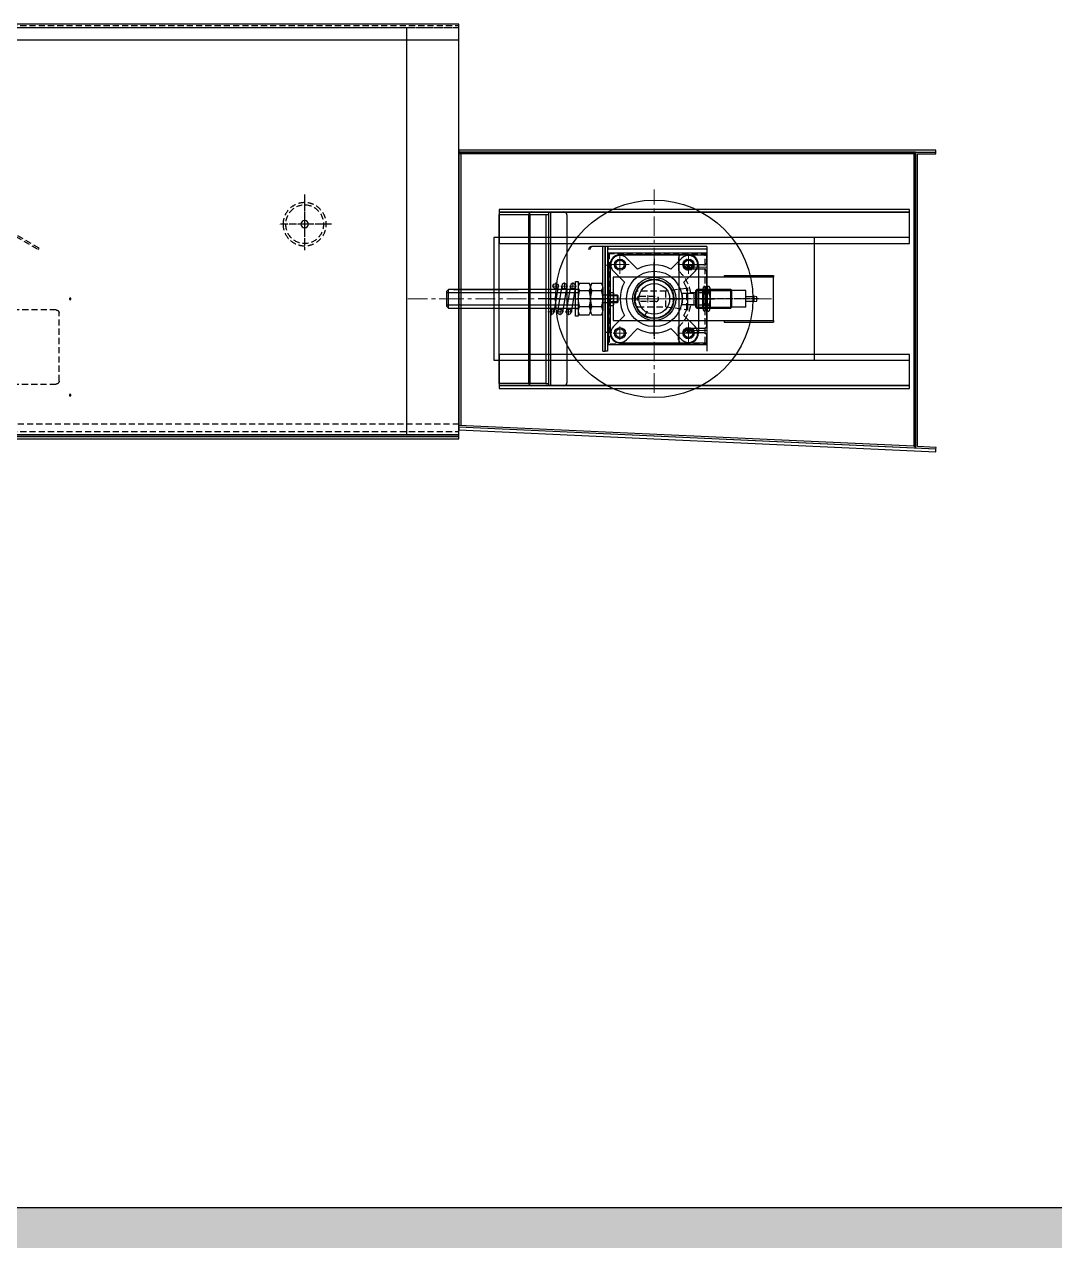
# Model space of a CAD drawing. Header units: millimetres. Extents: x 3220 to 226993, y 817 to 176024.
# Drawn here: x 99746 to 101416, y 73989 to 75960 of the extents above; entities that cross this region are included whole.
import ezdxf

# ---------------------------------------------------------------- set-up
doc = ezdxf.new("R2010")
doc.units = ezdxf.units.MM
for name, pattern in [('AXES', [50.8, 31.75, -6.35, 6.35, -6.35]), ('CNS_CENTER', [4, 1, -1, 1, -1]), ('CNS_DASHED', [2, 1, -1]), ('CNS_SOLID', [0, 0, 0]), ('DASH_CENTER', [14, 11, -1, 1, -1]), ('DOT_CENTER', [14, 12, -1, 0, -1]), ('HIDDEN', [9.525, 6.35, -3.175]), ('LONG_DASHED', [15, 10, -5])]:
    doc.linetypes.add(name, pattern=pattern)
for name, color, linetype in [('1', 7, 'Continuous'), ('CENTER', 7, 'Continuous'), ('HIDDEN', 2, 'HIDDEN'), ('VIS', 7, 'Continuous')]:
    doc.layers.add(name, color=color, linetype=linetype)
doc.layers.add('Axe', color=1, linetype='AXES', lineweight=9)
doc.layers.add('DESSIN', color=7, linetype='Continuous', lineweight=25)

# ---------------------------------------------------------------- blocks, each defined once
blk = doc.blocks.new('section 6-5')
h = blk.add_hatch()
h.set_pattern_fill('AR-CONC', color=256, scale=3)
h.paths.add_polyline_path([(0, -500), (-250, -500), (-250, -4000), (0, -4000)])
h.paths.add_polyline_path([(250, -500), (0, -500), (0, -4000), (3000, -4000), (3000, -3500), (2750, -3500), (250, -3500)])
h.paths.add_polyline_path([(6000, -3500), (3000, -3500), (3000, -4000), (6000, -4000)])
h.paths.add_polyline_path([(9000, -3500), (8750, -3500), (6000, -3500), (6000, -4000), (9000, -4000)])
h.paths.add_polyline_path([(12000, -3500), (9000, -3500), (9000, -4000), (12000, -4000)])
h.paths.add_polyline_path([(15000, -3500), (12000, -3500), (12000, -4000), (15000, -4000)])
h.paths.add_polyline_path([(15000, -500), (14750, -500), (14750, -3500), (15000, -3500), (15000, -4000)])
h.paths.add_polyline_path([(15250, -500), (15000, -500), (15000, -4000), (15250, -4000)])
blk.add_lwpolyline([(14750, -500), (14750, -3500), (250, -3500), (250, -500)])
blk = doc.blocks.new('Voderansicht__249', base_point=(-32480.5, -38666.9))
at = {"layer": '1', "color": 3, "linetype": 'LONG_DASHED'}
for p, q in [((-397126, -103096), (-397126, -103245)), ((-397124.5, -103096), (-397124.5, -103097.5)), ((-396967.5, -103097.5), (-397124.5, -103097.5)), ((-396970.5, -103160.5), (-396970.5, -103099)), ((-397180.5, -103155), (-397176.5, -103155)), ((-397000.4, -103153.5), (-397034, -103157.9)), ((-397000.4, -103187.5), (-397000.4, -103153.5)), ((-396998.4, -103153.5), (-397000.4, -103153.5)), ((-396998.4, -103187.5), (-396998.4, -103153.5)), ((-397084, -103162.9), (-397084, -103178.2)), ((-397034, -103157.9), (-397079.2, -103157.9)), ((-397076.5, -103166), (-397050.5, -103166)), ((-397050.5, -103175), (-397076.5, -103175)), ((-397034, -103183.2), (-397034, -103157.9)), ((-396970.5, -103160.5), (-396993.9, -103160.5)), ((-397180.5, -103186), (-397176.5, -103186)), ((-397079.2, -103183.2), (-397034, -103183.2)), ((-397034, -103183.2), (-397000.4, -103187.5)), ((-397000.4, -103187.5), (-396998.4, -103187.5)), ((-396970.5, -103180.5), (-396993.9, -103180.5)), ((-396970.5, -103242), (-396970.5, -103180.5)), ((-397124.5, -103243.5), (-396967.5, -103243.5)), ((-397124.5, -103245), (-397124.5, -103243.5)), ((-397304.5, -103270.5), (-397304.5, -103310.5)), ((-397136.5, -103255.5), (-397132.5, -103255.5))]:
    blk.add_line(p, q, dxfattribs=at)
at = {"layer": '1', "color": 3, "linetype": 'Continuous'}
for p, q in [((-397124.5, -103115), (-397124.5, -103226)), ((-396997.5, -103099), (-397108.5, -103099)), ((-397101.5, -103115), (-397100.1, -103115)), ((-397053, -103230.1), (-397053, -103110.9)), ((-396990.5, -103115), (-396989.1, -103115)), ((-396981.5, -103115), (-396981.5, -103226)), ((-397119.5, -103135.5), (-397119.5, -103205.5)), ((-396939.5, -103135.5), (-397119.5, -103135.5)), ((-397053, -103130), (-397053, -103170.5)), ((-396939.5, -103132.5), (-396859.5, -103132.5)), ((-396939.5, -103132.5), (-396939.5, -103135.5)), ((-396859.5, -103135.5), (-396939.5, -103135.5)), ((-396859.5, -103132.5), (-396859.5, -103135.5)), ((-396859.5, -103205.5), (-396859.5, -103135.5)), ((-397207.4, -103170.5), (-397240.6, -103170.5)), ((-397138.9, -103170.5), (-397178.1, -103170.5)), ((-397158.9, -103170.5), (-397134.1, -103170.5)), ((-397127.5, -103164.5), (-397135, -103164.5)), ((-397129.5, -103170.5), (-397121.5, -103170.5)), ((-397128.5, -103162.6), (-397128.5, -103178.4)), ((-397127.6, -103160), (-397119.4, -103160)), ((-397119.4, -103165.2), (-397127.6, -103165.2)), ((-397119.4, -103175.8), (-397127.6, -103175.8)), ((-397112.5, -103164.5), (-397127.5, -103164.5)), ((-397127.5, -103165.5), (-397127.5, -103164.5)), ((-397127.5, -103175.5), (-397127.5, -103165.5)), ((-397111.5, -103165.5), (-397127.5, -103165.5)), ((-397127.5, -103176.5), (-397127.5, -103175.5)), ((-397111.5, -103175.5), (-397127.5, -103175.5)), ((-397118.5, -103178.4), (-397118.5, -103162.6)), ((-397112.5, -103176.5), (-397112.5, -103164.5)), ((-397111.5, -103165.5), (-397112.5, -103164.5)), ((-397112.5, -103176.5), (-397111.5, -103175.5)), ((-397111.5, -103175.5), (-397111.5, -103165.5)), ((-397053, -103170.5), (-397053, -103211)), ((-397021, -103170.5), (-397028, -103170.5)), ((-397008, -103170.5), (-397021, -103170.5)), ((-396993.7, -103170.5), (-397008, -103170.5)), ((-397135, -103176.5), (-397127.5, -103176.5)), ((-397127.6, -103181.1), (-397119.4, -103181.1)), ((-397127.5, -103176.5), (-397112.5, -103176.5)), ((-397119.5, -103205.5), (-396939.5, -103205.5)), ((-396939.5, -103205.5), (-396939.5, -103208.5)), ((-396939.5, -103205.5), (-396859.5, -103205.5)), ((-396939.5, -103208.5), (-396859.5, -103208.5)), ((-396859.5, -103205.5), (-396859.5, -103208.5)), ((-397101.5, -103226), (-397100.1, -103226)), ((-396990.5, -103226), (-396989.1, -103226)), ((-397108.5, -103242), (-396997.5, -103242)), ((-396967.5, -103251.5), (-396967.5, -103255.5)), ((-397313, -103270), (-396793, -103270)), ((-397304.5, -103260.5), (-397304.5, -103307.5)), ((-397128.5, -103255.5), (-397132.5, -103255.5)), ((-397304.5, -103307.5), (-397304.5, -103315.5)), ((-397254.5, -103307.5), (-397304.5, -103307.5)), ((-397228.5, -103307.5), (-397254.5, -103307.5)), ((-397254.5, -103311.5), (-397254.5, -103307.5)), ((-397249.5, -103307.5), (-397254.5, -103307.5)), ((-397224.5, -103311.5), (-397254.5, -103311.5)), ((-397224.5, -103311.5), (-397251.5, -103311.5)), ((-397228.5, -103307.5), (-397224.5, -103307.5)), ((-397224.5, -103307.5), (-397224.5, -103311.5)), ((-397220.5, -103311.5), (-397224.5, -103311.5)), ((-397199.5, -103311.5), (-397220.5, -103311.5))]:
    blk.add_line(p, q, dxfattribs=at)
at = {"layer": '1', "color": 3, "linetype": 'DOT_CENTER'}
for p, q in [((-396999, -103119), (-396999, -103122.5)), ((-396987.8, -103119), (-396992.5, -103119)), ((-396992.5, -103123.7), (-396992.5, -103119)), ((-397224.1, -103170.5), (-397181.6, -103170.5)), ((-397181.6, -103170.5), (-397175.2, -103170.5)), ((-397181.6, -103170.5), (-397180.5, -103170.5)), ((-397120.5, -103170.5), (-397146.5, -103170.5)), ((-396883.4, -103170.5), (-396988.4, -103170.5)), ((-397121.7, -103225), (-397131.9, -103225)), ((-396997.2, -103222), (-396996, -103222)), ((-396996, -103222), (-396992.5, -103222)), ((-396987.8, -103222), (-396992.5, -103222))]:
    blk.add_line(p, q, dxfattribs=at)
at = {"layer": '1', "color": 2, "linetype": 'Continuous'}
for p, q in [((-397220.5, -103187.1), (-397220.5, -103169.6)), ((-397220.5, -103195.4), (-397220.5, -103187.1)), ((-396967.5, -103180.5), (-396967.5, -103242)), ((-396967.5, -103245), (-396967.5, -103230.5))]:
    blk.add_line(p, q, dxfattribs=at)
at = {"layer": '1', "color": 3, "linetype": 'Continuous'}
for centre, radius in [((-397108.5, -103115), 7), ((-397108.5, -103115), 7), ((-396997.6, -103115), 7), ((-396997.5, -103115), 7), ((-397053, -103170.5), 45), ((-397053, -103170.5), 35), ((-397053, -103170.5), 32), ((-397053, -103170.5), 25), ((-397108.5, -103226), 7), ((-397108.5, -103226), 7), ((-396997.6, -103226), 7), ((-396997.5, -103226), 7)]:
    blk.add_circle(centre, radius, dxfattribs=at)
at = {"layer": '1', "color": 3, "linetype": 'LONG_DASHED'}
for centre in [(-396997.5, -103115), (-396997.5, -103226)]:
    blk.add_circle(centre, 9, dxfattribs=at)
at = {"layer": '1', "color": 3, "linetype": 'Continuous'}
for centre, radius, start, end in [((-397108.5, -103115), 16, 90, 180), ((-396997.5, -103115), 16, 0, 90), ((-397135, -103163), 1.5, 180, 270), ((-397124.2, -103162.6), 4.3, 142.1156, 217.8844), ((-397112.6, -103170.5), 15.8, 160.5258, 199.4742), ((-397124.2, -103178.4), 4.3, 142.1156, 217.8844), ((-397122.8, -103162.6), 4.3, 322.1156, 37.8844), ((-397134.3, -103170.5), 15.8, 340.5258, 19.4742), ((-397122.8, -103178.4), 4.3, 322.1156, 37.8844), ((-397135, -103178), 1.5, 90, 180), ((-397108.5, -103226), 16, 180, 270), ((-396997.5, -103226), 16, 270, 0), ((-397251.5, -103306.5), 5, 180, 270), ((-397199.5, -103306.5), 5, 270, 0)]:
    blk.add_arc(centre, radius, start, end, dxfattribs=at)
at = {"layer": '1', "color": 3, "linetype": 'LONG_DASHED'}
for centre, radius, start, end in [((-397053, -103170.5), 60, 9.5941, 48.8271), ((-397079, -103162.9), 5, 91.8358, 180), ((-397076.5, -103170.5), 4.5, 90, 270), ((-397050.5, -103170.5), 4.5, 270, 90), ((-397079, -103178.2), 5, 180, 268.1642), ((-397053, -103170.5), 60, 311.1729, 350.4059)]:
    blk.add_arc(centre, radius, start, end, dxfattribs=at)
at = {"layer": 'Axe'}
for p, q in [((-397053, -103322.5), (-397053, -102993.5)), ((-397121.7, -103116), (-397131.9, -103116)), ((-397125.5, -103115), (-397091.5, -103115)), ((-397108.5, -103115), (-397117.9, -103115)), ((-397116.9, -103115), (-397101.5, -103115)), ((-397108.5, -103098), (-397108.5, -103132)), ((-397108.5, -103105.6), (-397108.5, -103115)), ((-397108.5, -103123.4), (-397108.5, -103106.6)), ((-397099, -103115), (-397108.5, -103115)), ((-397108.5, -103115), (-397108.5, -103124.5)), ((-397014.5, -103115), (-396980.5, -103115)), ((-396997.6, -103115), (-397007, -103115)), ((-396997.5, -103115), (-397007, -103115)), ((-397005.9, -103115), (-396990.5, -103115)), ((-396999, -103115.5), (-396999, -103119)), ((-396997.6, -103105.6), (-396997.6, -103115)), ((-396988.1, -103115), (-396997.6, -103115)), ((-396997.6, -103115), (-396997.6, -103124.5)), ((-396997.5, -103098), (-396997.5, -103132)), ((-396997.5, -103115), (-396997.5, -103105.6)), ((-396997.5, -103123.4), (-396997.5, -103106.6)), ((-396997.5, -103124.5), (-396997.5, -103115)), ((-396988.1, -103115), (-396997.5, -103115)), ((-396992.5, -103114.3), (-396992.5, -103119)), ((-397003.7, -103119), (-396999, -103119)), ((-396999, -103119), (-396962.2, -103119)), ((-396997.2, -103119), (-396992.5, -103119)), ((-397212.7, -103149.8), (-397218.5, -103149.8)), ((-397212.7, -103149.8), (-397212.7, -103144)), ((-397212.7, -103149.8), (-397207, -103149.8)), ((-397212.7, -103149.8), (-397212.7, -103155.5)), ((-397198.7, -103149.8), (-397204.5, -103149.8)), ((-397198.7, -103149.8), (-397198.7, -103144)), ((-397198.7, -103149.8), (-397193, -103149.8)), ((-397198.7, -103149.8), (-397198.7, -103155.5)), ((-397184.7, -103149.8), (-397190.5, -103149.8)), ((-397184.7, -103149.8), (-397184.7, -103144)), ((-397184.7, -103149.8), (-397179, -103149.8)), ((-397184.7, -103149.8), (-397184.7, -103155.5)), ((-397107.7, -103170.5), (-397396.3, -103170.5)), ((-397223.8, -103170.5), (-396893, -103170.5)), ((-397028, -103170.5), (-397112.3, -103170.5)), ((-397100, -103170.5), (-397006, -103170.5)), ((-397063.5, -103170.5), (-397063.5, -103164.4)), ((-397063.5, -103170.5), (-397063.5, -103176.6)), ((-397012.5, -103170.5), (-397053, -103170.5)), ((-396893, -103170.5), (-396863.1, -103170.5)), ((-397225.5, -103191.3), (-397219.7, -103191.3)), ((-397219.7, -103185.5), (-397219.7, -103191.3)), ((-397214, -103191.3), (-397219.7, -103191.3)), ((-397219.7, -103197), (-397219.7, -103191.3)), ((-397211.5, -103191.3), (-397205.7, -103191.3)), ((-397205.7, -103185.5), (-397205.7, -103191.3)), ((-397200, -103191.3), (-397205.7, -103191.3)), ((-397205.7, -103197), (-397205.7, -103191.3)), ((-397197.5, -103191.3), (-397191.7, -103191.3)), ((-397191.7, -103185.5), (-397191.7, -103191.3)), ((-397186, -103191.3), (-397191.7, -103191.3)), ((-397191.7, -103197), (-397191.7, -103191.3)), ((-397108.5, -103215), (-397108.5, -103237)), ((-396997.5, -103209), (-396997.5, -103243)), ((-397119.5, -103226), (-397097.5, -103226)), ((-397108.5, -103226), (-397117.9, -103226)), ((-397116.9, -103226), (-397101.5, -103226)), ((-397108.5, -103216.6), (-397108.5, -103226)), ((-397108.5, -103234.4), (-397108.5, -103217.6)), ((-397099, -103226), (-397108.5, -103226)), ((-397108.5, -103226), (-397108.5, -103235.5)), ((-397014.5, -103226), (-396980.5, -103226)), ((-396997.6, -103226), (-397007, -103226)), ((-396997.5, -103226), (-397007, -103226)), ((-397005.9, -103226), (-396990.5, -103226)), ((-397003.7, -103222), (-396999, -103222)), ((-396999, -103218.5), (-396999, -103222)), ((-396999, -103222), (-396962.2, -103222)), ((-396999, -103222), (-396999, -103225.5)), ((-396997.6, -103216.6), (-396997.6, -103226)), ((-396988.1, -103226), (-396997.6, -103226)), ((-396997.6, -103226), (-396997.6, -103235.5)), ((-396997.5, -103226), (-396997.5, -103216.6)), ((-396997.5, -103234.4), (-396997.5, -103217.6)), ((-396997.5, -103235.5), (-396997.5, -103226)), ((-396988.1, -103226), (-396997.5, -103226)), ((-396992.5, -103217.3), (-396992.5, -103222)), ((-396992.5, -103226.7), (-396992.5, -103222))]:
    blk.add_line(p, q, dxfattribs=at)
at = {"layer": 'CENTER', "color": 3, "linetype": 'DOT_CENTER'}
for p, q in [((-397053, -103105.8), (-397053, -103235.2)), ((-397064.5, -103190.4), (-397070, -103199.9))]:
    blk.add_line(p, q, dxfattribs=at)
at = {"layer": 'CENTER', "color": 3, "linetype": 'CNS_CENTER'}
blk.add_line((-397026.4, -103170.5), (-397009.6, -103170.5), dxfattribs=at)
at = {"layer": 'DESSIN', "color": 5}
for p, q in [((-396596.5, -102929.5), (-397369.5, -102929.5)), ((-397369.5, -102929.5), (-397369.5, -102932.5)), ((-397369.5, -102935.5), (-397369.5, -102932.5)), ((-396629.5, -102932.5), (-397369.5, -102932.5)), ((-397369.5, -102932.5), (-396596.5, -102932.5)), ((-397369.5, -102935.5), (-397369.5, -103150.5)), ((-396629.5, -102935.5), (-397369.5, -102935.5)), ((-397366.5, -102935.5), (-397366.5, -103375.6)), ((-396632.5, -102935.5), (-396632.5, -103409.4)), ((-396629.5, -102932.5), (-396629.5, -102935.5)), ((-396629.5, -103412.5), (-396629.5, -102932.5)), ((-396629.5, -102932.5), (-396596.5, -102932.5)), ((-396629.5, -102935.5), (-396629.5, -103408.5)), ((-396626.1, -103409.7), (-396626.5, -102935.5)), ((-396626.5, -102935.5), (-396596.5, -102935.5)), ((-396596.5, -102932.5), (-396596.5, -102929.5)), ((-396596.5, -102935.5), (-396596.5, -102932.3)), ((-396639.5, -103025.5), (-397304.5, -103025.5)), ((-397304.5, -103025.5), (-397304.5, -103033.5)), ((-397304.5, -103029.5), (-396639.5, -103029.5)), ((-396639.5, -103030.5), (-397304.5, -103030.5)), ((-397304.5, -103030.5), (-397304.5, -103070.5)), ((-397304.5, -103033.5), (-397304.5, -103080.5)), ((-397304.5, -103033.5), (-397254.5, -103033.5)), ((-397304.5, -103307.5), (-397304.5, -103033.5)), ((-397256.5, -103306.5), (-397256.5, -103034.5)), ((-397254.5, -103033.5), (-397254.5, -103029.5)), ((-397254.5, -103029.5), (-397224.5, -103029.5)), ((-397254.5, -103033.5), (-397249.5, -103033.5)), ((-397254.5, -103033.5), (-397228.5, -103033.5)), ((-397254.5, -103033.5), (-397254.5, -103307.5)), ((-397251.5, -103029.5), (-397224.5, -103029.5)), ((-397228.5, -103033.5), (-397228.5, -103307.5)), ((-397228.5, -103033.5), (-397224.5, -103033.5)), ((-397224.5, -103029.5), (-397224.5, -103033.5)), ((-397224.5, -103029.5), (-397224.5, -103311.5)), ((-397224.5, -103029.5), (-397220.5, -103029.5)), ((-397224.5, -103033.5), (-397224.5, -103307.5)), ((-397220.5, -103311.5), (-397220.5, -103029.5)), ((-397220.5, -103029.5), (-397199.5, -103029.5)), ((-397194.5, -103034.5), (-397194.5, -103306.5)), ((-396639.5, -103033.5), (-396639.5, -103025.5)), ((-396639.5, -103070.5), (-396639.5, -103030.5)), ((-396639.5, -103080.5), (-396639.5, -103033.5)), ((-396793, -103071), (-397313, -103071)), ((-397313, -103071), (-397313, -103270)), ((-397304.5, -103070.5), (-396639.5, -103070.5)), ((-396793, -103270), (-396793, -103071)), ((-397304.5, -103080.5), (-396639.5, -103080.5)), ((-397132.5, -103085.5), (-397154.5, -103085.5)), ((-397136.5, -103085.5), (-397152.5, -103085.5)), ((-397132.5, -103085.5), (-397136.5, -103085.5)), ((-397136.5, -103255.5), (-397136.5, -103085.5)), ((-397132.5, -103085.5), (-397132.5, -103255.5)), ((-397128.5, -103085.5), (-397132.5, -103085.5)), ((-397132.5, -103255.5), (-397132.5, -103085.5)), ((-397128.5, -103085.5), (-397128.5, -103255.5)), ((-397127.5, -103085.5), (-397128.5, -103085.5)), ((-397127.5, -103089.5), (-397127.5, -103085.5)), ((-396967.5, -103085.5), (-397127.5, -103085.5)), ((-397127.5, -103089.5), (-396967.5, -103089.5)), ((-397127.5, -103096), (-397127.5, -103245)), ((-397127.5, -103096), (-397124.5, -103096)), ((-397124.5, -103096), (-396967.5, -103096)), ((-396967.5, -103085.5), (-396967.5, -103089.5)), ((-396967.5, -103089.5), (-396967.5, -103251.5)), ((-396967.5, -103097.5), (-396967.5, -103096)), ((-397013.5, -103104), (-397013.5, -103125.3)), ((-397012.5, -103242), (-397012.5, -103099)), ((-397008.5, -103099), (-396967.5, -103099)), ((-396972.5, -103115.5), (-396999, -103115.5)), ((-396967.5, -103110.5), (-396967.5, -103097.5)), ((-396967.5, -103099), (-396967.5, -103160.5)), ((-396972.5, -103122.5), (-396999, -103122.5)), ((-396967.5, -103213.5), (-396967.5, -103127.5)), ((-397389.5, -103158.5), (-397386.5, -103155.5)), ((-397386.5, -103185.5), (-397386.5, -103155.5)), ((-397176.5, -103155.5), (-397386.5, -103155.5)), ((-397378.4, -103155.5), (-397357.1, -103155.5)), ((-397369.5, -103150.5), (-397369.5, -103374.5)), ((-397369.5, -103155.5), (-397273.5, -103155.5)), ((-397208.5, -103150.5), (-397215.5, -103192)), ((-397202.9, -103149.1), (-397209.9, -103190.6)), ((-397194.5, -103150.5), (-397201.5, -103192)), ((-397188.9, -103149.1), (-397195.9, -103190.6)), ((-397180.5, -103150.5), (-397187.5, -103192)), ((-397180.5, -103142.5), (-397176.5, -103142.5)), ((-397180.5, -103155), (-397180.5, -103142.5)), ((-397180.5, -103186), (-397180.5, -103155)), ((-397176.5, -103142.5), (-397176.5, -103155)), ((-397176.5, -103151.3), (-397176.5, -103189.7)), ((-397176.5, -103155), (-397176.5, -103186)), ((-397174.3, -103144.9), (-397158.7, -103144.9)), ((-397156.5, -103189.7), (-397156.5, -103151.3)), ((-397156.5, -103151.3), (-397156.5, -103189.7)), ((-397156.5, -103151.3), (-397156.5, -103189.7)), ((-397154.3, -103144.9), (-397138.7, -103144.9)), ((-397136.5, -103151.3), (-397136.5, -103189.7)), ((-397136.5, -103189.7), (-397136.5, -103151.3)), ((-397136.5, -103158.5), (-397136.5, -103155.5)), ((-396984.1, -103155.5), (-396985.6, -103157)), ((-396984.1, -103155.5), (-396984.1, -103185.5)), ((-396962.5, -103155.5), (-396984.1, -103155.5)), ((-396974, -103185.8), (-396974, -103154.9)), ((-396972.3, -103149.7), (-396970.8, -103149.7)), ((-396969, -103154.9), (-396969, -103185.8)), ((-396967.5, -103185.8), (-396967.5, -103154.9)), ((-396965.8, -103149.7), (-396964.3, -103149.7)), ((-396962.5, -103154.9), (-396962.5, -103185.8)), ((-396929.1, -103155.5), (-396962.5, -103155.5)), ((-396929.1, -103155.5), (-396927.6, -103157)), ((-396929.1, -103185.5), (-396929.1, -103155.5)), ((-397389.5, -103158.5), (-397389.5, -103182.5)), ((-397176.5, -103160.5), (-397389.5, -103160.5)), ((-397158.7, -103157.7), (-397174.3, -103157.7)), ((-397138.7, -103157.7), (-397154.3, -103157.7)), ((-397136.5, -103163), (-397136.5, -103158.5)), ((-397136.5, -103177.5), (-397136.5, -103163)), ((-397136.5, -103176.5), (-397136.5, -103166)), ((-396985.6, -103184), (-396985.6, -103157)), ((-396985.6, -103157), (-396962.5, -103157)), ((-396977.6, -103170.5), (-396964, -103170.5)), ((-396972.5, -103170.5), (-396955.5, -103170.5)), ((-396972.3, -103160.1), (-396970.8, -103160.1)), ((-396970.5, -103180.5), (-396970.5, -103160.5)), ((-396968.8, -103160.1), (-396968.8, -103160.1)), ((-396967.5, -103160.5), (-396967.5, -103180.5)), ((-396967.3, -103160.1), (-396967.3, -103160.1)), ((-396965.8, -103160.1), (-396964.3, -103160.1)), ((-396962.5, -103157), (-396927.6, -103157)), ((-396962.3, -103160.1), (-396962.3, -103160.1)), ((-396960.8, -103160.1), (-396960.8, -103160.1)), ((-396904.6, -103157), (-396927.6, -103157)), ((-396927.6, -103157), (-396927.6, -103184)), ((-396904.6, -103167), (-396904.6, -103157)), ((-396891.6, -103167), (-396904.6, -103167)), ((-396904.6, -103174), (-396904.6, -103167)), ((-396904.6, -103174), (-396891.6, -103174)), ((-396904.6, -103184), (-396904.6, -103174)), ((-396891.6, -103166), (-396891.6, -103167)), ((-396886.6, -103167), (-396891.6, -103166)), ((-396891.6, -103167), (-396891.6, -103174)), ((-396891.6, -103174), (-396891.6, -103175)), ((-396891.6, -103175), (-396886.6, -103174)), ((-396886.6, -103174), (-396886.6, -103167)), ((-397176.5, -103180.5), (-397389.5, -103180.5)), ((-397386.5, -103185.5), (-397389.5, -103182.5)), ((-397386.5, -103185.5), (-397176.5, -103185.5)), ((-397180.5, -103198.5), (-397180.5, -103186)), ((-397176.5, -103186), (-397176.5, -103198.5)), ((-397158.7, -103183.3), (-397174.3, -103183.3)), ((-397138.7, -103183.3), (-397154.3, -103183.3)), ((-397136.5, -103182.5), (-397136.5, -103178)), ((-397136.5, -103185.5), (-397136.5, -103182.5)), ((-396985.6, -103184), (-396984.1, -103185.5)), ((-396985.6, -103184), (-396962.5, -103184)), ((-396984.1, -103185.5), (-396962.5, -103185.5)), ((-396972.3, -103180.9), (-396970.8, -103180.9)), ((-396972.3, -103190.6), (-396970.8, -103190.6)), ((-396968.8, -103180.9), (-396968.8, -103180.9)), ((-396967.3, -103180.9), (-396967.3, -103180.9)), ((-396965.8, -103180.9), (-396964.3, -103180.9)), ((-396965.8, -103190.6), (-396964.3, -103190.6)), ((-396964.3, -103180.9), (-396964.3, -103180.9)), ((-396962.5, -103184), (-396927.6, -103184)), ((-396962.5, -103185.5), (-396929.1, -103185.5)), ((-396962.3, -103180.9), (-396962.3, -103180.9)), ((-396929.1, -103185.5), (-396927.6, -103184)), ((-396904.6, -103184), (-396927.6, -103184)), ((-397176.5, -103198.5), (-397180.5, -103198.5)), ((-397174.3, -103196.1), (-397158.7, -103196.1)), ((-397154.3, -103196.1), (-397138.7, -103196.1)), ((-397013.5, -103237), (-397013.5, -103215.7)), ((-396972.5, -103218.5), (-396999, -103218.5)), ((-396972.5, -103225.5), (-396999, -103225.5)), ((-397124.5, -103245), (-397127.5, -103245)), ((-396967.5, -103245), (-397124.5, -103245)), ((-396970.5, -103242), (-397008.5, -103242)), ((-396967.5, -103242), (-396970.5, -103242)), ((-396639.5, -103260.5), (-397304.5, -103260.5)), ((-396639.5, -103270.5), (-397304.5, -103270.5)), ((-396639.5, -103307.5), (-396639.5, -103260.5)), ((-396639.5, -103310.5), (-396639.5, -103270.5)), ((-397304.5, -103310.5), (-396639.5, -103310.5)), ((-396639.5, -103311.5), (-397304.5, -103311.5)), ((-396639.5, -103315.5), (-396639.5, -103307.5)), ((-397304.5, -103315.5), (-396639.5, -103315.5)), ((-397369.6, -103378.5), (-397369.8, -103382.5)), ((-397369.8, -103382.5), (-396596.6, -103418.2)), ((-396596.5, -103414.2), (-397369.6, -103378.5)), ((-397369.5, -103375.5), (-397369.5, -103374.5)), ((-397369.5, -103378.5), (-397369.5, -103375.5)), ((-396632.5, -103409.4), (-397369.5, -103375.5)), ((-396631.2, -103412.4), (-397369.5, -103378.5)), ((-396629.5, -103409.5), (-396632.5, -103409.4)), ((-396632.5, -103409.4), (-396629.5, -103409.4)), ((-396629.5, -103412.5), (-396631.2, -103412.4)), ((-396629.5, -103408.5), (-396629.5, -103409.5)), ((-396629.5, -103409.5), (-396629.5, -103412.5)), ((-396596.5, -103414.2), (-396629.5, -103412.5)), ((-396596.3, -103411.2), (-396626.1, -103409.7)), ((-396596.5, -103414.2), (-396596.3, -103411.2)), ((-396596.6, -103418.2), (-396596.5, -103414.2))]:
    blk.add_line(p, q, dxfattribs=at)
for centre, radius in [((-397053, -103170.5), 160), ((-396992.5, -103119), 3.5), ((-397212.7, -103149.8), 4.25), ((-396992.5, -103222), 3.5)]:
    blk.add_circle(centre, radius, dxfattribs=at)
for centre, radius, start, end in [((-397251.5, -103034.5), 5, 90, 180), ((-397199.5, -103034.5), 5, 0, 90), ((-397154.5, -103090.5), 5, 90, 180), ((-397152.5, -103090.5), 5, 90, 180), ((-397008.5, -103104), 5, 90, 180), ((-396999, -103119), 3.5, 90, 270), ((-396972.5, -103110.5), 5, 270, 0), ((-396972.5, -103127.5), 5, 0, 90), ((-397198.7, -103149.8), 4.25, 170.4258, 350.4258), ((-397198.7, -103149.8), 4.25, 350.4258, 170.4258), ((-397184.7, -103149.8), 4.25, 170.4258, 350.4258), ((-397184.7, -103149.8), 4.25, 350.4258, 170.4258), ((-397166, -103151.3), 10.4, 142.1156, 217.8844), ((-397166.9, -103151.3), 10.4, 322.1156, 37.8844), ((-397146, -103151.3), 10.4, 142.1156, 217.8844), ((-397146.9, -103151.3), 10.4, 322.1156, 37.8844), ((-396965.4, -103154.9), 8.59, 142.7742, 217.2258), ((-396977.6, -103154.9), 8.59, 0, 37.2258), ((-396977.6, -103154.9), 8.59, 322.7742, 0), ((-396958.9, -103154.9), 8.59, 142.7742, 217.2258), ((-396971.1, -103154.9), 8.59, 0, 37.2258), ((-396971.1, -103154.9), 8.59, 322.7742, 0), ((-397138, -103170.5), 38.5, 160.5258, 199.4742), ((-397194.9, -103170.5), 38.5, 340.5258, 19.4742), ((-397118, -103170.5), 38.5, 160.5258, 199.4742), ((-397174.9, -103170.5), 38.5, 340.5258, 19.4742), ((-396942.3, -103170.5), 31.7, 160.8828, 199.1172), ((-397000.7, -103170.5), 31.7, 340.8828, 19.1172), ((-396935.8, -103170.5), 31.7, 160.8828, 199.1172), ((-396994.2, -103170.5), 31.7, 340.8828, 19.1172), ((-397219.7, -103191.3), 4.25, 350.4258, 100.1642), ((-397219.7, -103191.3), 4.25, 259.8358, 350.4258), ((-397205.7, -103191.3), 4.25, 170.4258, 350.4258), ((-397205.7, -103191.3), 4.25, 350.4258, 170.4258), ((-397191.7, -103191.3), 4.25, 170.4258, 350.4258), ((-397191.7, -103191.3), 4.25, 350.4258, 170.4258), ((-397166, -103189.7), 10.4, 142.1156, 217.8844), ((-397166.9, -103189.7), 10.4, 322.1156, 37.8844), ((-397146, -103189.7), 10.4, 142.1156, 217.8844), ((-397146.9, -103189.7), 10.4, 322.1156, 37.8844), ((-396966.4, -103185.8), 7.66, 140.4807, 180), ((-396966.4, -103185.8), 7.66, 180, 219.5193), ((-396976.7, -103185.8), 7.66, 360, 39.5193), ((-396976.7, -103185.8), 7.66, 320.4807, 360), ((-396959.9, -103185.8), 7.66, 140.4807, 180), ((-396959.9, -103185.8), 7.66, 180, 219.5193), ((-396970.2, -103185.8), 7.66, 360, 39.5193), ((-396970.2, -103185.8), 7.66, 320.4807, 360), ((-396972.5, -103213.5), 5, 270, 0), ((-396999, -103222), 3.5, 90, 270), ((-396972.5, -103230.5), 5, 0, 90), ((-397008.5, -103237), 5, 180, 270)]:
    blk.add_arc(centre, radius, start, end, dxfattribs=at)
at = {"layer": 'HIDDEN', "color": 3, "linetype": 'CNS_DASHED'}
for p, q in [((-397022.2, -103165.6), (-397022.2, -103165.5)), ((-397022.2, -103165.5), (-397022.2, -103165.5)), ((-397022.2, -103165.5), (-397022.2, -103165.5)), ((-397022.2, -103165.5), (-397022.2, -103165.5)), ((-397022.2, -103165.5), (-397022.2, -103165.5)), ((-397022.2, -103165.5), (-397022.2, -103165.5)), ((-397022.1, -103165.6), (-397022.2, -103165.6)), ((-397022.2, -103165.6), (-397022.2, -103165.6)), ((-397022.2, -103165.6), (-397022.2, -103165.6)), ((-397022.2, -103175.5), (-397022.2, -103175.4)), ((-397022.2, -103175.4), (-397022.2, -103175.4)), ((-397022.2, -103175.4), (-397022.1, -103175.4)), ((-397022.2, -103175.5), (-397022.2, -103175.5)), ((-397022.2, -103175.5), (-397022.2, -103175.5)), ((-397022.2, -103175.5), (-397022.2, -103175.5)), ((-397022.2, -103175.5), (-397022.2, -103175.5)), ((-397022.2, -103175.5), (-397022.2, -103175.5)), ((-397022.2, -103175.5), (-397022.2, -103175.5)), ((-397022.1, -103165.7), (-397022.1, -103165.6)), ((-397022.1, -103165.8), (-397022.1, -103165.7)), ((-397022.1, -103165.7), (-397022.1, -103165.7)), ((-397022.1, -103165.7), (-397022.1, -103165.7)), ((-397022.1, -103165.7), (-397022.1, -103165.7)), ((-397022.1, -103165.9), (-397022.1, -103165.8)), ((-397022.1, -103165.8), (-397022.1, -103165.8)), ((-397022.1, -103166), (-397022.1, -103165.9)), ((-397022.1, -103165.9), (-397022.1, -103165.9)), ((-397022.1, -103166.1), (-397022.1, -103166)), ((-397022.1, -103166), (-397022.1, -103166)), ((-397022.1, -103166.2), (-397022.1, -103166.1)), ((-397022.1, -103166.1), (-397022.1, -103166.1)), ((-397022, -103166.3), (-397022.1, -103166.2)), ((-397022.1, -103166.2), (-397022.1, -103166.2)), ((-397022.1, -103174.8), (-397022, -103174.7)), ((-397022.1, -103174.9), (-397022.1, -103174.8)), ((-397022.1, -103174.8), (-397022.1, -103174.8)), ((-397022.1, -103175), (-397022.1, -103174.9)), ((-397022.1, -103174.9), (-397022.1, -103174.9)), ((-397022.1, -103175.1), (-397022.1, -103175)), ((-397022.1, -103175), (-397022.1, -103175)), ((-397022.1, -103175.2), (-397022.1, -103175.1)), ((-397022.1, -103175.1), (-397022.1, -103175.1)), ((-397022.1, -103175.3), (-397022.1, -103175.2)), ((-397022.1, -103175.2), (-397022.1, -103175.2)), ((-397022.1, -103175.4), (-397022.1, -103175.3)), ((-397022.1, -103175.3), (-397022.1, -103175.3)), ((-397022.1, -103175.3), (-397022.1, -103175.3)), ((-397022.1, -103175.4), (-397022.1, -103175.4)), ((-397022, -103166.4), (-397022, -103166.3)), ((-397022, -103166.5), (-397022, -103166.4)), ((-397022, -103166.4), (-397022, -103166.4)), ((-397022, -103166.6), (-397022, -103166.5)), ((-397022, -103166.7), (-397022, -103166.6)), ((-397022, -103166.6), (-397022, -103166.6)), ((-397022, -103166.8), (-397022, -103166.7)), ((-397022, -103166.9), (-397022, -103166.8)), ((-397022, -103167), (-397022, -103166.9)), ((-397021.9, -103167.1), (-397022, -103167)), ((-397022, -103167), (-397022, -103167)), ((-397022, -103174), (-397021.9, -103173.9)), ((-397022, -103174.1), (-397022, -103174)), ((-397022, -103174), (-397022, -103174)), ((-397022, -103174.2), (-397022, -103174.1)), ((-397022, -103174.3), (-397022, -103174.2)), ((-397022, -103174.4), (-397022, -103174.3)), ((-397022, -103174.5), (-397022, -103174.4)), ((-397022, -103174.6), (-397022, -103174.5)), ((-397022, -103174.7), (-397022, -103174.6)), ((-397022, -103174.6), (-397022, -103174.6)), ((-397022, -103174.6), (-397022, -103174.6)), ((-397021.9, -103167.2), (-397021.9, -103167.1)), ((-397021.9, -103167.3), (-397021.9, -103167.2)), ((-397021.9, -103167.5), (-397021.9, -103167.3)), ((-397021.9, -103167.6), (-397021.9, -103167.5)), ((-397021.9, -103167.6), (-397021.1, -103167.6)), ((-397021.9, -103167.7), (-397021.9, -103167.6)), ((-397021.9, -103167.6), (-397021.9, -103167.6)), ((-397021.9, -103167.9), (-397021.9, -103167.6)), ((-397021.9, -103167.8), (-397021.9, -103167.7)), ((-397021.9, -103167.9), (-397021.9, -103167.8)), ((-397021.9, -103168.1), (-397021.9, -103167.9)), ((-397021.8, -103168.3), (-397021.9, -103167.9)), ((-397021.8, -103168.2), (-397021.9, -103168.1)), ((-397021.9, -103173.2), (-397021.8, -103172.7)), ((-397021.9, -103173), (-397021.8, -103172.8)), ((-397021.9, -103173.1), (-397021.9, -103173)), ((-397021.9, -103173.2), (-397021.9, -103173.1)), ((-397021.9, -103173.3), (-397021.9, -103173.2)), ((-397021.9, -103173.4), (-397021.9, -103173.2)), ((-397021.9, -103173.4), (-397021.9, -103173.3)), ((-397021.9, -103173.4), (-397021.1, -103173.4)), ((-397021.9, -103173.6), (-397021.9, -103173.4)), ((-397021.9, -103173.4), (-397021.9, -103173.4)), ((-397021.9, -103173.7), (-397021.9, -103173.6)), ((-397021.9, -103173.8), (-397021.9, -103173.7)), ((-397021.9, -103173.9), (-397021.9, -103173.8)), ((-397021.8, -103168.3), (-397021.8, -103168.2)), ((-397021.8, -103168.4), (-397021.8, -103168.3)), ((-397021.8, -103168.8), (-397021.8, -103168.3)), ((-397021.8, -103168.5), (-397021.8, -103168.4)), ((-397021.8, -103168.6), (-397021.8, -103168.5)), ((-397021.8, -103168.7), (-397021.8, -103168.6)), ((-397021.8, -103168.9), (-397021.8, -103168.7)), ((-397021.8, -103169.1), (-397021.8, -103168.8)), ((-397021.8, -103169), (-397021.8, -103168.9)), ((-397021.8, -103169.2), (-397021.8, -103169)), ((-397021.8, -103169.1), (-397021.1, -103169.1)), ((-397021.8, -103169.3), (-397021.8, -103169.2)), ((-397021.8, -103169.2), (-397021.8, -103169.2)), ((-397021.8, -103169.4), (-397021.8, -103169.3)), ((-397021.8, -103169.6), (-397021.8, -103169.4)), ((-397021.8, -103169.7), (-397021.8, -103169.6)), ((-397021.8, -103169.9), (-397021.8, -103169.7)), ((-397021.8, -103170), (-397021.8, -103169.9)), ((-397021.8, -103170.1), (-397021.8, -103170)), ((-397021.8, -103170.2), (-397021.8, -103170.1)), ((-397021.8, -103170.3), (-397021.8, -103170.2)), ((-397021.8, -103170.4), (-397021.8, -103170.3)), ((-397021.8, -103170.5), (-397021.8, -103170.4)), ((-397021.8, -103170.6), (-397021.8, -103170.5)), ((-397021.8, -103170.7), (-397021.8, -103170.6)), ((-397021.8, -103170.9), (-397021.8, -103170.7)), ((-397021.8, -103171), (-397021.8, -103170.9)), ((-397021.8, -103170.9), (-397021.8, -103170.9)), ((-397021.8, -103171.1), (-397021.8, -103171)), ((-397021.8, -103171.3), (-397021.8, -103171.1)), ((-397021.8, -103171.4), (-397021.8, -103171.3)), ((-397021.8, -103171.6), (-397021.8, -103171.4)), ((-397021.8, -103171.7), (-397021.8, -103171.6)), ((-397021.8, -103171.8), (-397021.8, -103171.7)), ((-397021.8, -103171.9), (-397021.8, -103171.8)), ((-397021.8, -103172), (-397021.8, -103171.9)), ((-397021.8, -103172), (-397021.1, -103172)), ((-397021.8, -103172.1), (-397021.8, -103172)), ((-397021.8, -103172.2), (-397021.8, -103172)), ((-397021.8, -103172.3), (-397021.8, -103172.1)), ((-397021.8, -103172.7), (-397021.8, -103172.2)), ((-397021.8, -103172.4), (-397021.8, -103172.3)), ((-397021.8, -103172.6), (-397021.8, -103172.4)), ((-397021.8, -103172.7), (-397021.8, -103172.6)), ((-397021.8, -103172.6), (-397021.8, -103172.6)), ((-397021.8, -103172.8), (-397021.8, -103172.7)), ((-397072.7, -103194.7), (-397072.8, -103194.7)), ((-397072.8, -103194.7), (-397072.8, -103194.7)), ((-397072.8, -103194.7), (-397072.8, -103194.7)), ((-397072.8, -103194.7), (-397072.8, -103194.7)), ((-397072.8, -103194.7), (-397072.8, -103194.7)), ((-397072.7, -103194.8), (-397072.7, -103194.7)), ((-397072.7, -103194.7), (-397072.7, -103194.7)), ((-397072.6, -103194.8), (-397072.7, -103194.8)), ((-397072.7, -103194.8), (-397072.7, -103194.8)), ((-397072.7, -103194.8), (-397072.7, -103194.8)), ((-397072.7, -103194.8), (-397072.7, -103194.8)), ((-397072.6, -103194.9), (-397072.6, -103194.8)), ((-397072.6, -103194.8), (-397072.6, -103194.8)), ((-397072.5, -103194.9), (-397072.6, -103194.9)), ((-397072.6, -103194.9), (-397072.6, -103194.9)), ((-397072.5, -103195), (-397072.5, -103194.9)), ((-397072.4, -103195), (-397072.5, -103195)), ((-397072.3, -103195.1), (-397072.4, -103195)), ((-397072.4, -103195), (-397072.4, -103195)), ((-397072.4, -103195), (-397072.4, -103195)), ((-397072.2, -103195.2), (-397072.3, -103195.1)), ((-397072.3, -103195.1), (-397072.3, -103195.1)), ((-397072.1, -103195.2), (-397072.2, -103195.2)), ((-397072.2, -103195.2), (-397072.2, -103195.2)), ((-397072.1, -103195.3), (-397072.1, -103195.2)), ((-397072, -103195.3), (-397072.1, -103195.3)), ((-397071.9, -103195.4), (-397072, -103195.3)), ((-397072, -103195.3), (-397072, -103195.3)), ((-397071.8, -103195.5), (-397071.9, -103195.4)), ((-397071.9, -103195.4), (-397071.9, -103195.4)), ((-397071.7, -103195.5), (-397071.8, -103195.5)), ((-397071.6, -103195.6), (-397071.7, -103195.5)), ((-397071.6, -103195.7), (-397071.6, -103195.6)), ((-397071.6, -103195.6), (-397071.6, -103195.6)), ((-397071.5, -103195.7), (-397071.6, -103195.7)), ((-397071.4, -103195.8), (-397071.5, -103195.7)), ((-397071.3, -103195.8), (-397071.4, -103195.8)), ((-397071.1, -103196), (-397071.5, -103196.7)), ((-397071.2, -103195.9), (-397071.3, -103195.8)), ((-397071.1, -103196), (-397071.2, -103195.9)), ((-397071, -103196.1), (-397071.1, -103196)), ((-397071.1, -103196), (-397071.1, -103196)), ((-397070.9, -103196.2), (-397071.1, -103196)), ((-397070.9, -103196.1), (-397071, -103196.1)), ((-397070.8, -103196.2), (-397070.9, -103196.1)), ((-397070.5, -103196.4), (-397070.9, -103196.2)), ((-397070.7, -103196.3), (-397070.8, -103196.2)), ((-397070.6, -103196.3), (-397070.7, -103196.3)), ((-397070.5, -103196.4), (-397070.6, -103196.3)), ((-397070.4, -103196.5), (-397070.5, -103196.4)), ((-397070.1, -103196.7), (-397070.5, -103196.4)), ((-397070.3, -103196.6), (-397070.4, -103196.5)), ((-397070.4, -103196.5), (-397070.4, -103196.5)), ((-397070.2, -103196.6), (-397070.3, -103196.6)), ((-397070, -103196.7), (-397070.2, -103196.6)), ((-397069.9, -103196.8), (-397070.2, -103197.4)), ((-397069.9, -103196.8), (-397070.1, -103196.7)), ((-397069.9, -103196.8), (-397070, -103196.7)), ((-397069.8, -103196.9), (-397069.9, -103196.8)), ((-397069.7, -103196.9), (-397069.8, -103196.9)), ((-397069.6, -103197), (-397069.7, -103196.9)), ((-397069.7, -103196.9), (-397069.7, -103196.9)), ((-397069.4, -103197.1), (-397069.6, -103197)), ((-397069.3, -103197.2), (-397069.4, -103197.1)), ((-397069.2, -103197.2), (-397069.3, -103197.2)), ((-397069.1, -103197.3), (-397069.2, -103197.2)), ((-397069, -103197.4), (-397069.1, -103197.3)), ((-397068.9, -103197.4), (-397069, -103197.4)), ((-397068.8, -103197.5), (-397068.9, -103197.4)), ((-397068.7, -103197.5), (-397068.8, -103197.5)), ((-397068.6, -103197.6), (-397068.7, -103197.5)), ((-397068.5, -103197.7), (-397068.6, -103197.6)), ((-397068.6, -103197.6), (-397068.6, -103197.6)), ((-397068.3, -103197.7), (-397068.5, -103197.7)), ((-397068.3, -103197.8), (-397068.3, -103197.7)), ((-397068.2, -103197.8), (-397068.3, -103197.8)), ((-397068.1, -103197.9), (-397068.2, -103197.8)), ((-397068, -103198), (-397068.1, -103197.9)), ((-397067.8, -103198), (-397068, -103198)), ((-397067.7, -103198.1), (-397067.8, -103198)), ((-397067.6, -103198.2), (-397067.7, -103198.1)), ((-397067.4, -103198.3), (-397067.7, -103198.8)), ((-397067.5, -103198.2), (-397067.6, -103198.2)), ((-397067.4, -103198.2), (-397067.5, -103198.2)), ((-397067.3, -103198.3), (-397067.4, -103198.2)), ((-397067.2, -103198.4), (-397067.4, -103198.3)), ((-397067.2, -103198.4), (-397067.3, -103198.3)), ((-397066.7, -103198.6), (-397067.2, -103198.4)), ((-397067.1, -103198.4), (-397067.2, -103198.4)), ((-397067, -103198.5), (-397067.1, -103198.4)), ((-397066.8, -103198.5), (-397067, -103198.5)), ((-397066.8, -103198.6), (-397066.8, -103198.5)), ((-397066.7, -103198.6), (-397066.8, -103198.6)), ((-397066.3, -103198.8), (-397066.7, -103198.6)), ((-397066.6, -103198.7), (-397066.7, -103198.6)), ((-397066.5, -103198.7), (-397066.6, -103198.7)), ((-397066.4, -103198.8), (-397066.5, -103198.7)), ((-397066.1, -103198.9), (-397066.5, -103199.6)), ((-397066.2, -103198.8), (-397066.4, -103198.8)), ((-397066.1, -103198.9), (-397066.3, -103198.8)), ((-397066.1, -103198.9), (-397066.2, -103198.8)), ((-397066, -103198.9), (-397066.1, -103198.9)), ((-397066.1, -103198.9), (-397066.1, -103198.9)), ((-397065.9, -103199), (-397066, -103198.9)), ((-397065.8, -103199), (-397065.9, -103199)), ((-397065.7, -103199.1), (-397065.8, -103199)), ((-397065.6, -103199.1), (-397065.7, -103199.1)), ((-397065.5, -103199.1), (-397065.6, -103199.1)), ((-397065.5, -103199.2), (-397065.5, -103199.1)), ((-397065.4, -103199.2), (-397065.5, -103199.2)), ((-397065.3, -103199.2), (-397065.4, -103199.2)), ((-397065.3, -103199.3), (-397065.3, -103199.2)), ((-397065.2, -103199.3), (-397065.3, -103199.3)), ((-397065.1, -103199.3), (-397065.2, -103199.3)), ((-397065, -103199.4), (-397065.1, -103199.3)), ((-397064.9, -103199.4), (-397065, -103199.4)), ((-397065, -103199.4), (-397065, -103199.4)), ((-397064.8, -103199.5), (-397064.9, -103199.4)), ((-397064.9, -103199.4), (-397064.9, -103199.4)), ((-397064.7, -103199.5), (-397064.8, -103199.5)), ((-397064.6, -103199.5), (-397064.7, -103199.5)), ((-397064.7, -103199.5), (-397064.7, -103199.5)), ((-397064.6, -103199.6), (-397064.6, -103199.5)), ((-397064.6, -103199.5), (-397064.6, -103199.5)), ((-397064.5, -103199.6), (-397064.6, -103199.6)), ((-397064.4, -103199.6), (-397064.5, -103199.6)), ((-397064.5, -103199.6), (-397064.5, -103199.6)), ((-397064.3, -103199.6), (-397064.4, -103199.6)), ((-397064.4, -103199.6), (-397064.4, -103199.6)), ((-397064.3, -103199.7), (-397064.3, -103199.6)), ((-397064.2, -103199.7), (-397064.3, -103199.7)), ((-397064.3, -103199.7), (-397064.3, -103199.7)), ((-397064.1, -103199.7), (-397064.2, -103199.7)), ((-397064.2, -103199.7), (-397064.2, -103199.7)), ((-397064.2, -103199.7), (-397064.2, -103199.7)), ((-397064.2, -103199.7), (-397064.2, -103199.7)), ((-397064.1, -103199.7), (-397064.1, -103199.7)), ((-397064.1, -103199.7), (-397064.1, -103199.7)), ((-397064.1, -103199.7), (-397064.1, -103199.7)), ((-397064.1, -103199.7), (-397064.1, -103199.7)), ((-397064.1, -103199.7), (-397064.1, -103199.7)), ((-397064.1, -103199.7), (-397064.1, -103199.7))]:
    blk.add_line(p, q, dxfattribs=at)
at = {"layer": 'VIS', "color": 3, "linetype": 'CNS_SOLID'}
for p, q in [((-397124.5, -103226), (-397124.5, -103115)), ((-397108.5, -103099), (-396997.5, -103099)), ((-397080, -103122.3), (-397097.9, -103104.4)), ((-397008.1, -103104.4), (-397026, -103122.3)), ((-396981.5, -103115), (-396981.5, -103226)), ((-397119.1, -103125.6), (-397101.2, -103143.5)), ((-397004.8, -103143.5), (-396986.9, -103125.6)), ((-397021.1, -103165.5), (-397022.2, -103165.5)), ((-397022.2, -103175.5), (-397021.1, -103175.5)), ((-397021.1, -103175.5), (-397021.1, -103165.5)), ((-397007.7, -103161.5), (-396988.9, -103161.5)), ((-396999.2, -103161.5), (-396999.2, -103179.5)), ((-396988.9, -103161.5), (-396988.9, -103168.9)), ((-396988.9, -103172.1), (-396988.9, -103179.5)), ((-397072.8, -103194.7), (-397073.3, -103195.6)), ((-397073.3, -103195.6), (-397064.6, -103200.6)), ((-397007.7, -103179.5), (-396988.9, -103179.5)), ((-397101.2, -103197.5), (-397119.1, -103215.4)), ((-397064.6, -103200.6), (-397064.1, -103199.7)), ((-396986.9, -103215.4), (-397004.8, -103197.5)), ((-397097.9, -103236.6), (-397080, -103218.7)), ((-397026, -103218.7), (-397008.1, -103236.6)), ((-396997.5, -103242), (-397108.5, -103242))]:
    blk.add_line(p, q, dxfattribs=at)
for centre, radius in [((-397108.5, -103115), 9), ((-396997.5, -103115), 9), ((-397053, -103170.5), 31.2), ((-397053, -103170.5), 25), ((-397108.5, -103226), 9), ((-396997.5, -103226), 9)]:
    blk.add_circle(centre, radius, dxfattribs=at)
for centre, radius, start, end in [((-397108.5, -103115), 16, 90, 180), ((-397108.5, -103115), 15, 45, 225), ((-397053, -103170.5), 55.2, 60.7539, 119.2461), ((-396997.5, -103115), 15, 315, 135), ((-396997.5, -103115), 16, 0, 90), ((-397053, -103170.5), 55.2, 150.7539, 209.2461), ((-397053, -103170.5), 55.2, 9.3755, 29.2461), ((-397053, -103170.5), 46.2, 348.7653, 11.2347), ((-397053, -103170.5), 55.2, 330.7539, 350.6245), ((-397108.5, -103226), 15, 135, 315), ((-396997.5, -103226), 15, 225, 45), ((-397108.5, -103226), 16, 180, 270), ((-397053, -103170.5), 55.2, 240.7539, 299.2461), ((-396997.5, -103226), 16, 270, 0)]:
    blk.add_arc(centre, radius, start, end, dxfattribs=at)
blk = doc.blocks.new('ZWISCHENBODEN_KS__196', base_point=(-315059.2, 128092.6))
at = {"layer": '1', "color": 3, "linetype": 'LONG_DASHED'}
for p, q in [((-345264.2, 413.4), (-345250.4, 421.4)), ((-345250.4, 421.4), (-345229.6, 433.4)), ((-344999.2, 421.4), (-345250.4, 421.4)), ((-344999.2, 433.4), (-345229.6, 433.4)), ((-344999.2, 433.3), (-344999.2, 413.4)), ((-345315.1, 384), (-345264.2, 413.4)), ((-345264.2, 410.3), (-345313.7, 381.8)), ((-345264.2, 410.4), (-345264.2, 413.4)), ((-344999.2, 413.4), (-345264.2, 413.4)), ((-345264.2, 410.3), (-345264.2, 410.4)), ((-344999.2, 410.3), (-345264.2, 410.3)), ((-345264.2, 385.3), (-345264.2, 410.3)), ((-345247.2, 397.7), (-345247.2, 392.3)), ((-345122.2, 397.7), (-345122.2, 392.3)), ((-344999.2, 413.4), (-344999.2, 385.3)), ((-345313.7, 381.8), (-345315.1, 384)), ((-345259.2, 380.3), (-345055.2, 380.3)), ((-345252.6, 392.3), (-345247.2, 392.3)), ((-345247.2, 386.9), (-345247.2, 392.3)), ((-345241.8, 392.3), (-345247.2, 392.3)), ((-345127.6, 392.3), (-345122.2, 392.3)), ((-345116.8, 392.3), (-345122.2, 392.3)), ((-345122.2, 386.9), (-345122.2, 392.3)), ((-345055.2, 380.3), (-345055.2, 387.3)), ((-345033.2, 380.3), (-345033.2, 387.3)), ((-345033.2, 380.3), (-345004.2, 380.3)), ((-345033.2, 380.3), (-345033.2, 380.3))]:
    blk.add_line(p, q, dxfattribs=at)
for centre in [(-345247.2, 392.3), (-345122.2, 392.3)]:
    blk.add_circle(centre, 4, dxfattribs=at)
for centre, radius, start, end in [((-345044.2, 387.1), 11, 1.3188, 178.6812), ((-345259.2, 385.3), 5, 180, 270), ((-345004.2, 385.3), 5, 270, 0)]:
    blk.add_arc(centre, radius, start, end, dxfattribs=at)
blk = doc.blocks.new('Trog-ZW-Bod-St__197', base_point=(-764676.2, 98707.9))
at = {"layer": '1', "color": 3, "linetype": 'LONG_DASHED'}
for p, q in [((-344999.2, 744.7), (-345995.2, 744.7)), ((-344999.2, 744.7), (-345995.2, 744.7)), ((-344999.2, 741.7), (-345995.2, 741.7)), ((-345910.2, 741.7), (-345995.2, 741.7)), ((-345084.2, 741.7), (-345910.2, 741.7)), ((-344999.2, 741.7), (-345084.2, 741.7)), ((-345365.2, 301.7), (-345366.9, 301.7)), ((-345365.2, 301.7), (-345366.9, 301.7)), ((-345365.2, 301.7), (-345365.2, 303.4)), ((-345365.2, 301.7), (-345365.2, 303.4)), ((-345365.2, 301.7), (-345365.2, 300)), ((-345365.2, 301.7), (-345363.5, 301.7)), ((-345365.2, 301.7), (-345363.5, 301.7)), ((-345365.2, 301.7), (-345365.2, 300)), ((-345247.2, 301.7), (-345248.9, 301.7)), ((-345247.2, 301.7), (-345248.9, 301.7)), ((-345247.2, 301.7), (-345247.2, 303.4)), ((-345247.2, 301.7), (-345247.2, 303.4)), ((-345247.2, 301.7), (-345247.2, 300)), ((-345247.2, 301.7), (-345245.5, 301.7)), ((-345247.2, 301.7), (-345245.5, 301.7)), ((-345247.2, 301.7), (-345247.2, 300)), ((-345129.2, 301.7), (-345130.9, 301.7)), ((-345129.2, 301.7), (-345130.9, 301.7)), ((-345129.2, 301.7), (-345129.2, 303.4)), ((-345129.2, 301.7), (-345129.2, 303.4)), ((-345129.2, 301.7), (-345129.2, 300)), ((-345129.2, 301.7), (-345127.5, 301.7)), ((-345129.2, 301.7), (-345127.5, 301.7)), ((-345129.2, 301.7), (-345129.2, 300)), ((-345347.2, 168.5), (-345347.2, 278.9)), ((-345347.2, 168.5), (-345347.2, 278.9)), ((-345342.4, 283.7), (-345152, 283.7)), ((-345342.4, 283.7), (-345152, 283.7)), ((-345147.2, 278.9), (-345147.2, 168.5)), ((-345147.2, 278.9), (-345147.2, 168.5)), ((-345152, 163.7), (-345342.4, 163.7)), ((-345152, 163.7), (-345342.4, 163.7)), ((-345365.2, 145.7), (-345366.9, 145.7)), ((-345365.2, 145.7), (-345366.9, 145.7)), ((-345365.2, 145.7), (-345365.2, 147.4)), ((-345365.2, 145.7), (-345365.2, 147.4)), ((-345365.2, 145.7), (-345365.2, 144)), ((-345365.2, 145.7), (-345363.5, 145.7)), ((-345365.2, 145.7), (-345363.5, 145.7)), ((-345365.2, 145.7), (-345365.2, 144)), ((-345247.2, 145.7), (-345248.9, 145.7)), ((-345247.2, 145.7), (-345248.9, 145.7)), ((-345247.2, 145.7), (-345247.2, 147.4)), ((-345247.2, 145.7), (-345247.2, 147.4)), ((-345247.2, 145.7), (-345247.2, 144)), ((-345247.2, 145.7), (-345245.5, 145.7)), ((-345247.2, 145.7), (-345245.5, 145.7)), ((-345247.2, 145.7), (-345247.2, 144)), ((-345129.2, 145.7), (-345130.9, 145.7)), ((-345129.2, 145.7), (-345130.9, 145.7)), ((-345129.2, 145.7), (-345129.2, 147.4)), ((-345129.2, 145.7), (-345129.2, 147.4)), ((-345129.2, 145.7), (-345129.2, 144)), ((-345129.2, 145.7), (-345127.5, 145.7)), ((-345129.2, 145.7), (-345127.5, 145.7)), ((-345129.2, 145.7), (-345129.2, 144)), ((-345995.2, 98.7), (-344999.2, 98.7)), ((-345995.2, 98.7), (-344999.2, 98.7)), ((-344999.2, 86.7), (-345995.2, 86.7)), ((-344999.2, 86.7), (-345995.2, 86.7))]:
    blk.add_line(p, q, dxfattribs=at)
at = {"layer": '1', "color": 3, "linetype": 'DOT_CENTER'}
for p, q in [((-345745.2, 470.7), (-345745.2, 380.7)), ((-345745.2, 470.7), (-345745.2, 380.7)), ((-345745.2, 470.7), (-345745.2, 380.7)), ((-345745.2, 470.7), (-345745.2, 380.7)), ((-345788.5, 422.7), (-345703.8, 422.7)), ((-345788.5, 422.7), (-345703.8, 422.7)), ((-345788.5, 422.7), (-345703.8, 422.7)), ((-345788.5, 422.7), (-345703.8, 422.7))]:
    blk.add_line(p, q, dxfattribs=at)
at = {"layer": '1', "color": 3, "linetype": 'DASH_CENTER'}
for p, q in [((-345753.3, 422.7), (-345745.2, 422.7)), ((-345753.3, 422.7), (-345745.2, 422.7)), ((-345753.3, 422.7), (-345745.2, 422.7)), ((-345753.3, 422.7), (-345745.2, 422.7)), ((-345745.2, 430.8), (-345745.2, 422.7)), ((-345745.2, 430.8), (-345745.2, 422.7)), ((-345745.2, 430.8), (-345745.2, 422.7)), ((-345745.2, 430.8), (-345745.2, 422.7)), ((-345745.2, 422.7), (-345745.2, 414.6)), ((-345745.2, 422.7), (-345737.1, 422.7)), ((-345745.2, 422.7), (-345745.2, 414.6)), ((-345745.2, 422.7), (-345737.1, 422.7)), ((-345745.2, 422.7), (-345737.1, 422.7)), ((-345745.2, 422.7), (-345745.2, 414.6)), ((-345745.2, 422.7), (-345737.1, 422.7)), ((-345745.2, 422.7), (-345745.2, 414.6))]:
    blk.add_line(p, q, dxfattribs=at)
at = {"layer": '1', "color": 2, "linetype": 'Continuous'}
blk.add_line((-344999.2, 81.7), (-345084.2, 81.7), dxfattribs=at)
at = {"layer": '1', "color": 3, "linetype": 'LONG_DASHED'}
for centre, radius in [((-345745.2, 422.7), 35), ((-345745.2, 422.7), 35), ((-345745.2, 422.7), 35), ((-345745.2, 422.7), 35), ((-345745.2, 422.7), 31), ((-345745.2, 422.7), 31), ((-345745.2, 422.7), 31), ((-345745.2, 422.7), 31), ((-345365.2, 301.7), 1.25), ((-345365.2, 301.7), 1.25), ((-345247.2, 301.7), 1.25), ((-345247.2, 301.7), 1.25), ((-345129.2, 301.7), 1.25), ((-345129.2, 301.7), 1.25), ((-345365.2, 145.7), 1.25), ((-345365.2, 145.7), 1.25), ((-345247.2, 145.7), 1.25), ((-345247.2, 145.7), 1.25), ((-345129.2, 145.7), 1.25), ((-345129.2, 145.7), 1.25)]:
    blk.add_circle(centre, radius, dxfattribs=at)
for centre, start, end in [((-345342.4, 278.9), 90, 180), ((-345342.4, 278.9), 90, 180), ((-345152, 278.9), 0, 90), ((-345152, 278.9), 0, 90), ((-345342.4, 168.5), 180, 270), ((-345342.4, 168.5), 180, 270), ((-345152, 168.5), 270, 0), ((-345152, 168.5), 270, 0)]:
    blk.add_arc(centre, 4.8, start, end, dxfattribs=at)
at = {"layer": 'Axe'}
for p, q in [((-345995.2, 301.7), (-345910.2, 301.7)), ((-345084.2, 301.7), (-344999.2, 301.7))]:
    blk.add_line(p, q, dxfattribs=at)
at = {"layer": 'DESSIN', "color": 5}
for p, q in [((-345995.2, 746.7), (-344999.2, 746.7)), ((-345995.2, 301.7), (-345995.2, 746.7)), ((-345995.2, 301.7), (-345995.2, 746.7)), ((-345995.2, 746.7), (-344999.2, 746.7)), ((-345910.2, 741.7), (-345910.2, 301.7)), ((-345084.2, 301.7), (-345084.2, 741.7)), ((-344999.2, 301.7), (-344999.2, 746.7)), ((-344999.2, 301.7), (-344999.2, 746.7)), ((-344999.2, 721.7), (-345995.2, 721.7)), ((-344999.2, 721.7), (-345995.2, 721.7)), ((-345995.2, 74.7), (-345995.2, 301.7)), ((-345995.2, 74.7), (-345995.2, 301.7)), ((-345910.2, 301.7), (-345910.2, 81.7)), ((-345084.2, 81.7), (-345084.2, 301.7)), ((-344999.2, 74.7), (-344999.2, 301.7)), ((-344999.2, 74.7), (-344999.2, 301.7)), ((-344999.2, 81.7), (-345995.2, 81.7)), ((-345910.2, 81.7), (-345995.2, 81.7)), ((-345084.2, 81.7), (-345910.2, 81.7)), ((-344999.2, 78.7), (-345995.2, 78.7)), ((-345995.2, 78.7), (-344999.2, 78.7)), ((-345995.2, 78.7), (-344999.2, 78.7)), ((-344999.2, 78.7), (-345995.2, 78.7)), ((-344999.2, 74.7), (-345995.2, 74.7)), ((-344999.2, 74.7), (-345995.2, 74.7)), ((-344999.2, 74.7), (-345995.2, 74.7)), ((-344999.2, 74.7), (-345995.2, 74.7))]:
    blk.add_line(p, q, dxfattribs=at)
blk.add_circle((-345745.2, 422.7), 6, dxfattribs=at)
blk.add_circle((-345745.2, 422.7), 6, dxfattribs=at)
blk.add_circle((-345745.2, 422.7), 6, dxfattribs=at)
blk.add_circle((-345745.2, 422.7), 6, dxfattribs=at)
at = {"layer": '1'}
blk.add_blockref('ZWISCHENBODEN_KS__196', (-315059.2, 128092.6), dxfattribs=at)
blk = doc.blocks.new('167')
at = {"layer": '1', "xscale": -1}
blk.add_blockref('Trog-ZW-Bod-St__197', (417907.9, 98169.6), dxfattribs=at)
at = {"layer": '1'}
blk.add_blockref('Voderansicht__249', (364116, 64267), dxfattribs=at)

msp = doc.modelspace()

# ---------------------------------------------------------------- block references
for name, p in [('section 6-5', (95504.1, 77542.4)), ('167', (101223.4, 75752))]:
    msp.add_blockref(name, p)

doc.saveas('drawing.dxf')
